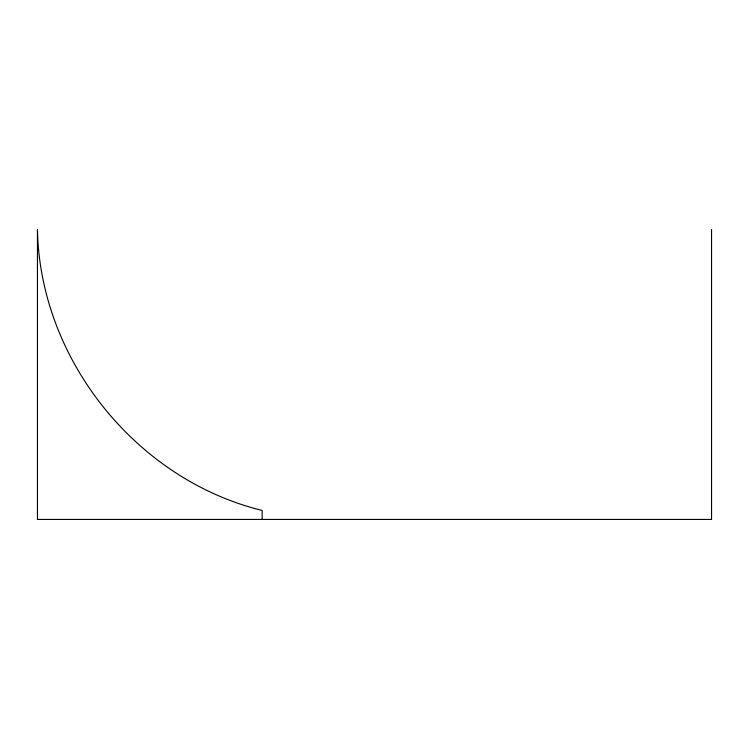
<?xml version="1.0" encoding="UTF-8"?>
<svg xmlns="http://www.w3.org/2000/svg" width="749" height="749" viewBox="0 0 749 749"><rect width="100%" height="100%" fill="white"/><g stroke="black" fill="none" stroke-linecap="round" stroke-linejoin="round"><path stroke-width="1.12" d="M711.55 229.569L711.55 519.432L37.45 519.432L37.45 229.569C39.94 359.426 136.009 479.519 262.15 510.444L262.15 519.432"/></g></svg>
